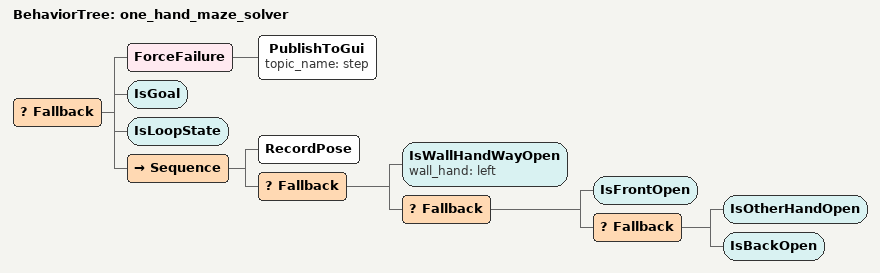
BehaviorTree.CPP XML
<?xml version="1.0" encoding="UTF-8"?>
<root BTCPP_format="4">
  <BehaviorTree ID="one_hand_maze_solver">
    <Fallback>
      <ForceFailure>
        <PublishToGui topic_name="step"/>
      </ForceFailure>
      <IsGoal/>
      <IsLoopState/>
      <Sequence>
        <RecordPose/>
        <Fallback>
          <IsWallHandWayOpen wall_hand="left"/>
          <Fallback>
            <IsFrontOpen/>
            <Fallback>
              <IsOtherHandOpen/>
              <IsBackOpen/>
            </Fallback>
          </Fallback>
        </Fallback>
      </Sequence>
    </Fallback>
  </BehaviorTree>

</root>
